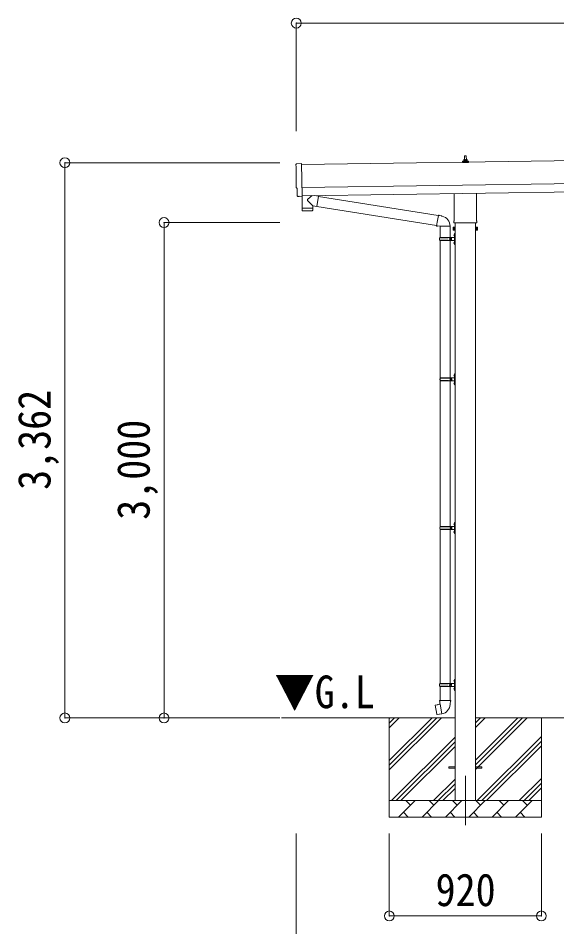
# Model space of a CAD drawing. Units: millimetres at full size, sheet at 1:60. Extents: x -16864 to 16864, y -11640 to 11640.
# Drawn here: x -815 to 2444, y -8329 to -2826 of the extents above; entities that cross this region are included whole.
import ezdxf
from ezdxf.enums import TextEntityAlignment as Align

# ---------------------------------------------------------------- set-up
doc = ezdxf.new("R2010")
doc.units = ezdxf.units.MM
doc.header["$LTSCALE"] = 60
doc.header["$PDMODE"] = 32
doc.header["$PDSIZE"] = 60
doc.linetypes.add('CHAIN1', pattern=[8, 5, -1, 1, -1])
for name, color, linetype, lineweight in [('0-1_Defpoints', 7, 'CHAIN1', 9), ('0-2_TEXT1', 4, 'Continuous', 9), ('0-3_SHAPE', 7, 'Continuous', 9), ('0-7_PARTS2', 7, 'Continuous', 9), ('0-8_TABLE1', 6, 'Continuous', 9), ('0-9_DIM1', 7, 'Continuous', 9)]:
    doc.layers.add(name, color=color, linetype=linetype, lineweight=lineweight)
doc.styles.add('ＭＳ ゴシック', font='')
doc.styles.get('ＭＳ ゴシック').set_extended_font_data('MS Gothic')

msp = doc.modelspace()

# ---------------------------------------------------------------- linework, layer by layer
at = {"layer": '0-1_Defpoints'}
msp.add_line((1890.83, -7413.9), (1890.83, -7762.9), dxfattribs=at)
at = {"layer": '0-2_TEXT1'}
for p, q in [((6530.9, -3631.21), (900.44, -3711.64)), ((1881.14, -3688.85), (1881.14, -3684.64)), ((1882.14, -3684.64), (1900.14, -3684.64)), ((1885.14, -3684.64), (1885.87, -3661.12)), ((1886.87, -3660.14), (1895.41, -3660.14)), ((1896.41, -3661.12), (1897.14, -3684.64)), ((1901.14, -3688.85), (1901.14, -3684.64)), ((1872.89, -3700.14), (1872.89, -3692.43)), ((1909.39, -3700.14), (1872.89, -3700.14)), ((1873.27, -3691.64), (1909.01, -3691.64)), ((1873.65, -3691.46), (1880.38, -3689.83)), ((1880.76, -3689.64), (1901.52, -3689.64)), ((1908.63, -3691.46), (1901.9, -3689.83)), ((1909.39, -3700.14), (1909.39, -3692.43)), ((902.44, -3851.63), (6532.9, -3771.19)), ((903.15, -3901.62), (6533.62, -3821.19)), ((883.57, -3905.67), (876.65, -3905.41)), ((1822.53, -4054.13), (1822.53, -3888.49)), ((1959.13, -3886.54), (1959.13, -4054.13)), ((1820.83, -4062.9), (1820.83, -4057.4)), ((1958.77, -4066.4), (1822.9, -4066.4)), ((1828.33, -4066.4), (1828.33, -7563.9)), ((1953.33, -7563.9), (1953.33, -4066.4)), ((1960.83, -4057.4), (1960.83, -4062.9)), ((1816.83, -4092.4), (1817.59, -4091.08)), ((1816.83, -4092.4), (1816.83, -4109.4)), ((1816.83, -4109.4), (1817.59, -4110.71)), ((1823.83, -4095.99), (1817.59, -4095.99)), ((1823.83, -4105.81), (1817.59, -4105.81)), ((1823.83, -4110.71), (1817.59, -4110.71)), ((1826.33, -4110.1), (1823.83, -4110.1)), ((1955.33, -4110.1), (1957.83, -4110.1)), ((1957.83, -4095.99), (1964.07, -4095.99)), ((1957.83, -4105.81), (1964.07, -4105.81)), ((1957.83, -4110.71), (1964.07, -4110.71)), ((1964.83, -4092.4), (1964.07, -4091.08)), ((1964.83, -4109.4), (1964.07, -4110.71)), ((1964.83, -4092.4), (1964.83, -4109.4)), ((1790.83, -7359.4), (1828.33, -7359.4)), ((1790.83, -7368.4), (1790.83, -7359.4)), ((1790.83, -7359.4), (1828.33, -7359.4)), ((1790.83, -7368.4), (1790.83, -7359.4)), ((1790.83, -7368.4), (1828.33, -7368.4)), ((1790.83, -7368.4), (1828.33, -7368.4)), ((1953.33, -7359.4), (1990.83, -7359.4)), ((1953.33, -7359.4), (1990.83, -7359.4)), ((1953.33, -7368.4), (1990.83, -7368.4)), ((1953.33, -7368.4), (1990.83, -7368.4)), ((1990.83, -7368.4), (1990.83, -7359.4)), ((1990.83, -7368.4), (1990.83, -7359.4))]:
    msp.add_line(p, q, dxfattribs=at)
for points in [[(868.82, -3708.66), (900.36, -3706.55), (903.19, -3904.39)], [(873.77, -3902.46), (873.1, -3855.43), (872.5, -3855.44)], [(884.31, -3905.39), (884.97, -3904.75), (903.2, -3905.39)], [(1823.83, -4110.71), (1823.83, -4091.08), (1817.59, -4091.08)], [(1823.83, -4110.1), (1823.83, -4091.7), (1826.33, -4091.7)], [(1957.83, -4110.1), (1957.83, -4091.7), (1955.33, -4091.7)], [(1957.83, -4110.71), (1957.83, -4091.08), (1964.07, -4091.08)]]:
    msp.add_lwpolyline(points, dxfattribs=at)
for points in [[(1826.33, -4111.4), (1826.33, -4090.4), (1828.33, -4090.4), (1828.33, -4111.4)], [(1955.33, -4111.4), (1955.33, -4090.4), (1953.33, -4090.4), (1953.33, -4111.4)]]:
    msp.add_lwpolyline(points, close=True, dxfattribs=at)
for centre, radius, start, end in [((1885.23, -3685.27), 4.13, 90, 171.17633), ((1882.14, -3685.64), 1, 90, 180), ((1886.87, -3661.14), 1, 90, 178.60509), ((1894.47, -3684.64), 4.83, 133.60282, 180), ((1887.81, -3684.64), 4.83, 0, 46.39718), ((1895.41, -3661.14), 1, 1.39491, 90), ((1897.05, -3685.27), 4.13, 8.82367, 90), ((1900.14, -3685.64), 1, 0, 90), ((1873.89, -3692.43), 1, 103.62699, 180), ((1880.14, -3688.85), 1, 283.62699, 0), ((1902.14, -3688.85), 1, 180, 256.37301), ((1908.39, -3692.43), 1, 0, 76.37301), ((1824.83, -4057.4), 4, 125.09963, 180), ((1824.83, -4062.9), 4, 180, 194.47751), ((1824.83, -4062.9), 4, 194.47751, 241.04498), ((1956.83, -4062.9), 4, 298.95502, 345.52249), ((1956.83, -4057.4), 4, 0, 54.90037), ((1956.83, -4062.9), 4, 345.52249, 0), ((1833.07, -4100.9), 16.24, 162.41205, 197.58795), ((1821.18, -4093.54), 4.34, 145.61575, 214.38425), ((1821.18, -4108.26), 4.34, 145.61575, 214.38425), ((1948.59, -4100.9), 16.24, 342.41205, 17.58795), ((1960.49, -4093.54), 4.34, 325.61575, 34.38425), ((1960.49, -4108.26), 4.34, 325.61575, 34.38425)]:
    msp.add_arc(centre, radius, start, end, dxfattribs=at)
for centre, major_axis, ratio, start_param, end_param in [((869.02, -3711.65), (-3, -0.04), 0.99863, 4.7647489, 6.2979817), ((-3895.35, -3850.14), (4762.89, 68.04), 0.99863, 6.2686928, 6.2979817), ((872.43, -3851.04), (-4.41, -0.06), 0.99863, 6.2686928, 7.8539816), ((876.77, -3902.41), (-2.15, -2.1), 0.9974, 5.5252311, 7.0411395), ((883.61, -3904.67), (-0.717, -0.7), 0.9974, 0.7579542, 1.5707963)]:
    msp.add_ellipse(centre, major_axis=major_axis, ratio=ratio, start_param=start_param, end_param=end_param, dxfattribs=at)
at = {"layer": '0-3_SHAPE'}
for p, q in [((1828.33, -7063.9), (779.39, -7063.9)), ((1430.83, -7063.9), (1430.83, -7663.9)), ((1430.83, -7096.11), (1463.04, -7063.9)), ((1430.83, -7322.38), (1689.32, -7063.9)), ((1430.83, -7350.67), (1717.6, -7063.9)), ((1430.83, -7378.95), (1745.88, -7063.9)), ((1430.83, -7124.39), (1491.33, -7063.9)), ((1430.83, -7067.82), (1434.76, -7063.9)), ((4928.33, -7063.9), (1953.33, -7063.9)), ((1953.33, -7092.72), (1982.16, -7063.9)), ((1953.33, -7121.01), (2010.44, -7063.9)), ((1953.33, -7375.57), (2265, -7063.9)), ((1953.33, -7319), (2208.43, -7063.9)), ((1953.33, -7347.28), (2236.72, -7063.9)), ((2350.83, -7063.9), (2350.83, -7663.9)), ((1445.83, -7561.94), (1828.33, -7179.44)), ((1472.16, -7563.9), (1828.33, -7207.72)), ((1962.99, -7563.9), (2350.83, -7176.06)), ((1991.27, -7563.9), (2350.83, -7204.34)), ((1500.44, -7563.9), (1828.33, -7236.01)), ((2019.56, -7563.9), (2350.83, -7232.63)), ((1698.43, -7563.9), (1828.33, -7434)), ((1726.72, -7563.9), (1828.33, -7462.28)), ((2217.55, -7563.9), (2350.83, -7430.62)), ((2245.83, -7563.9), (2350.83, -7458.9)), ((1755, -7563.9), (1828.33, -7490.57)), ((2274.12, -7563.9), (2350.83, -7487.18)), ((1430.83, -7563.9), (2350.83, -7563.9)), ((1487.28, -7663.9), (1587.28, -7563.9)), ((1558.73, -7592.45), (1530.17, -7563.9)), ((1628.7, -7663.9), (1728.7, -7563.9)), ((1700.15, -7592.45), (1671.59, -7563.9)), ((1770.12, -7663.9), (1870.12, -7563.9)), ((1841.57, -7592.45), (1813.02, -7563.9)), ((1911.54, -7663.9), (2011.54, -7563.9)), ((1982.99, -7592.45), (1954.44, -7563.9)), ((2052.97, -7663.9), (2152.97, -7563.9)), ((2124.41, -7592.45), (2095.86, -7563.9)), ((2194.39, -7663.9), (2294.39, -7563.9)), ((2265.83, -7592.45), (2237.28, -7563.9)), ((1515.83, -7635.35), (1544.39, -7663.9)), ((1657.25, -7635.35), (1685.81, -7663.9)), ((1798.68, -7635.35), (1827.23, -7663.9)), ((1940.1, -7635.35), (1968.65, -7663.9)), ((2081.52, -7635.35), (2110.07, -7663.9)), ((2222.94, -7635.35), (2251.49, -7663.9)), ((2350.83, -7663.9), (1430.83, -7663.9))]:
    msp.add_line(p, q, dxfattribs=at)
at = {"layer": '0-8_TABLE1'}
for p, q in [((867.83, -2856.26), (867.83, -3510.59)), ((12216.83, -2856.26), (867.83, -2856.26)), ((-532.17, -3701.61), (768.53, -3701.61)), ((-532.17, -3701.61), (-532.17, -7063.9)), ((67.83, -4063.9), (768.53, -4063.9)), ((67.83, -4063.9), (67.83, -7063.9)), ((-532.17, -7063.9), (768.53, -7063.9)), ((867.53, -8964.9), (867.53, -7762.9)), ((1430.83, -8262.9), (1430.83, -7762.9)), ((2350.83, -8262.9), (2350.83, -7762.9)), ((1430.83, -8262.9), (2350.83, -8262.9))]:
    msp.add_line(p, q, dxfattribs=at)
for p in [(867.83, -2856.26), (867.83, -2856.26), (-532.17, -3701.61), (67.83, -4063.9), (-532.17, -7063.9), (67.83, -7063.9), (1430.83, -8262.9), (2350.83, -8262.9)]:
    msp.add_point(p, dxfattribs=at)
at = {"layer": '0-9_DIM1'}
for p, q in [((903.19, -3904.39), (903.2, -3905.39)), ((964.59, -3900.74), (936.95, -3923.25)), ((1002.22, -3904.75), (976.38, -3900.57)), ((1002.22, -3904.75), (992.05, -3967.64)), ((1001.92, -3906.58), (1727.27, -4022.07)), ((967.64, -3963.69), (936.77, -3930.58)), ((903.84, -3977.62), (904.25, -3990.67)), ((964.83, -3992.75), (907.29, -3993.57)), ((908.32, -3976.55), (908.35, -3977.55)), ((963.31, -3975.77), (963.31, -3976.77)), ((967.64, -3963.69), (992.05, -3967.64)), ((967.64, -3963.69), (967.81, -3975.7)), ((992.35, -3965.82), (1716.85, -4081.17)), ((1716.53, -4082.99), (1722.06, -4051.62)), ((1727.59, -4020.25), (1722.06, -4051.62)), ((1727.59, -4020.25), (1728.73, -4018.27)), ((1728.73, -4018.27), (1732.3, -4018.9)), ((1732.3, -4018.9), (1732.71, -4021.25)), ((1747.23, -4024.07), (1748.91, -4025.7)), ((1748.91, -4025.7), (1751.03, -4026.15)), ((1716.53, -4082.99), (1716.93, -4085.24)), ((1716.53, -4082.99), (1721.68, -4083.8)), ((1716.93, -4085.24), (1720.49, -4085.87)), ((1720.49, -4085.87), (1721.68, -4083.8)), ((1721.68, -4083.8), (1736.29, -4086.11)), ((1736.29, -4086.11), (1738.49, -4085.13)), ((1798.79, -4085.53), (1737.6, -4085.53)), ((1738.33, -4085.53), (1738.33, -4154.82)), ((1798.33, -4085.53), (1798.33, -4154.82)), ((1735.33, -4156.82), (1785.67, -4156.82)), ((1735.33, -4170.82), (1785.67, -4170.82)), ((1736.33, -4154.82), (1822.33, -4154.82)), ((1736.33, -4154.82), (1736.33, -4156.82)), ((1736.33, -4172.82), (1736.33, -4170.82)), ((1736.33, -4172.82), (1822.33, -4172.82)), ((1738.33, -4172.82), (1738.33, -5904.9)), ((1795.33, -4154.82), (1795.33, -4159.32)), ((1795.33, -4159.32), (1797.33, -4159.32)), ((1795.33, -4172.82), (1795.33, -4168.32)), ((1795.33, -4168.32), (1797.33, -4168.32)), ((1797.33, -4159.32), (1797.33, -4163.82)), ((1797.33, -4168.32), (1797.33, -4163.82)), ((1798.33, -4172.82), (1798.33, -5904.9)), ((1803.33, -4154.82), (1803.33, -4163.82)), ((1803.33, -4159.32), (1806.33, -4159.32)), ((1803.33, -4172.82), (1803.33, -4163.82)), ((1803.33, -4168.32), (1806.33, -4168.32)), ((1806.33, -4159.32), (1806.33, -4163.82)), ((1806.33, -4168.32), (1806.33, -4163.82)), ((1822.03, -4137.67), (1824.08, -4138.67)), ((1823.3, -4135.67), (1823.93, -4135.67)), ((1823.3, -4135.67), (1823.3, -4143.97)), ((1823.3, -4143.97), (1823.93, -4143.97)), ((1823.93, -4135.67), (1823.93, -4143.97)), ((1823.93, -4135.67), (1824.33, -4136.07)), ((1823.93, -4143.97), (1824.33, -4143.57)), ((1824.08, -4138.67), (1824.69, -4139.82)), ((1824.33, -4131.82), (1827.33, -4130.32)), ((1824.33, -4131.82), (1824.33, -4163.82)), ((1824.33, -4136.07), (1824.33, -4143.57)), ((1824.33, -4195.82), (1824.33, -4163.82)), ((1827.33, -4130.32), (1827.33, -4163.82)), ((1827.33, -4130.32), (1828.33, -4130.32)), ((1827.33, -4197.32), (1827.33, -4163.82)), ((1828.33, -4130.32), (1828.33, -4163.82)), ((1828.33, -4197.32), (1828.33, -4163.82)), ((1822.03, -4185.67), (1824.08, -4186.67)), ((1823.3, -4183.67), (1823.93, -4183.67)), ((1823.3, -4183.67), (1823.3, -4191.97)), ((1823.3, -4191.97), (1823.93, -4191.97)), ((1823.93, -4183.67), (1823.93, -4191.97)), ((1823.93, -4183.67), (1824.33, -4184.07)), ((1823.93, -4191.97), (1824.33, -4191.57)), ((1824.08, -4186.67), (1824.69, -4187.82)), ((1824.33, -4184.07), (1824.33, -4191.57)), ((1824.33, -4195.82), (1827.33, -4197.32)), ((1827.33, -4197.32), (1828.33, -4197.32)), ((1737.83, -5006.9), (1788.17, -5006.9)), ((1738.83, -5004.9), (1738.83, -5006.9)), ((1738.83, -5004.9), (1822.33, -5004.9)), ((1797.83, -5004.9), (1797.83, -5009.4)), ((1805.83, -5004.9), (1805.83, -5013.9)), ((1822.03, -4987.75), (1824.08, -4988.75)), ((1823.3, -4985.75), (1823.93, -4985.75)), ((1823.3, -4985.75), (1823.3, -4994.05)), ((1823.3, -4994.05), (1823.93, -4994.05)), ((1823.93, -4985.75), (1823.93, -4994.05)), ((1823.93, -4985.75), (1824.33, -4986.15)), ((1823.93, -4994.05), (1824.33, -4993.65)), ((1824.08, -4988.75), (1824.69, -4989.9)), ((1824.33, -4981.9), (1827.33, -4980.4)), ((1824.33, -4981.9), (1824.33, -5013.9)), ((1824.33, -4986.15), (1824.33, -4993.65)), ((1827.33, -4980.4), (1827.33, -5013.9)), ((1827.33, -4980.4), (1828.33, -4980.4)), ((1828.33, -4980.4), (1828.33, -5013.9)), ((1737.83, -5020.9), (1788.17, -5020.9)), ((1738.83, -5022.9), (1738.83, -5020.9)), ((1738.83, -5022.9), (1822.33, -5022.9)), ((1797.83, -5009.4), (1799.83, -5009.4)), ((1797.83, -5022.9), (1797.83, -5018.4)), ((1797.83, -5018.4), (1799.83, -5018.4)), ((1799.83, -5009.4), (1799.83, -5013.9)), ((1799.83, -5018.4), (1799.83, -5013.9)), ((1805.83, -5009.4), (1808.83, -5009.4)), ((1805.83, -5022.9), (1805.83, -5013.9)), ((1805.83, -5018.4), (1808.83, -5018.4)), ((1808.83, -5009.4), (1808.83, -5013.9)), ((1808.83, -5018.4), (1808.83, -5013.9)), ((1822.03, -5035.75), (1824.08, -5036.75)), ((1823.3, -5033.75), (1823.93, -5033.75)), ((1823.3, -5033.75), (1823.3, -5042.05)), ((1823.3, -5042.05), (1823.93, -5042.05)), ((1823.93, -5033.75), (1823.93, -5042.05)), ((1823.93, -5033.75), (1824.33, -5034.15)), ((1823.93, -5042.05), (1824.33, -5041.65)), ((1824.08, -5036.75), (1824.69, -5037.9)), ((1824.33, -5045.9), (1824.33, -5013.9)), ((1824.33, -5034.15), (1824.33, -5041.65)), ((1824.33, -5045.9), (1827.33, -5047.4)), ((1827.33, -5047.4), (1827.33, -5013.9)), ((1827.33, -5047.4), (1828.33, -5047.4)), ((1828.33, -5047.4), (1828.33, -5013.9)), ((1822.03, -5887.75), (1824.08, -5888.75)), ((1823.3, -5885.75), (1823.93, -5885.75)), ((1823.3, -5885.75), (1823.3, -5894.05)), ((1823.93, -5885.75), (1823.93, -5894.05)), ((1823.93, -5885.75), (1824.33, -5886.15)), ((1824.33, -5881.9), (1827.33, -5880.4)), ((1824.33, -5881.9), (1824.33, -5913.9)), ((1824.33, -5886.15), (1824.33, -5893.65)), ((1827.33, -5880.4), (1827.33, -5913.9)), ((1827.33, -5880.4), (1828.33, -5880.4)), ((1828.33, -5880.4), (1828.33, -5913.9)), ((1737.83, -5906.9), (1788.17, -5906.9)), ((1737.83, -5920.9), (1788.17, -5920.9)), ((1738.33, -5922.89), (1738.33, -6854.9)), ((1738.83, -5904.9), (1738.83, -5906.9)), ((1738.83, -5904.9), (1822.33, -5904.9)), ((1738.83, -5922.9), (1738.83, -5920.9)), ((1738.83, -5922.9), (1822.33, -5922.9)), ((1797.83, -5904.9), (1797.83, -5909.4)), ((1797.83, -5909.4), (1799.83, -5909.4)), ((1797.83, -5922.9), (1797.83, -5918.4)), ((1797.83, -5918.4), (1799.83, -5918.4)), ((1798.33, -5922.89), (1798.33, -6854.9)), ((1799.83, -5909.4), (1799.83, -5913.9)), ((1799.83, -5918.4), (1799.83, -5913.9)), ((1805.83, -5904.9), (1805.83, -5913.9)), ((1805.83, -5909.4), (1808.83, -5909.4)), ((1805.83, -5922.9), (1805.83, -5913.9)), ((1805.83, -5918.4), (1808.83, -5918.4)), ((1808.83, -5909.4), (1808.83, -5913.9)), ((1808.83, -5918.4), (1808.83, -5913.9)), ((1822.03, -5935.75), (1824.08, -5936.75)), ((1823.3, -5894.05), (1823.93, -5894.05)), ((1823.3, -5933.75), (1823.93, -5933.75)), ((1823.3, -5933.75), (1823.3, -5942.05)), ((1823.3, -5942.05), (1823.93, -5942.05)), ((1823.93, -5894.05), (1824.33, -5893.65)), ((1823.93, -5933.75), (1823.93, -5942.05)), ((1823.93, -5933.75), (1824.33, -5934.15)), ((1823.93, -5942.05), (1824.33, -5941.65)), ((1824.08, -5888.75), (1824.69, -5889.9)), ((1824.08, -5936.75), (1824.69, -5937.9)), ((1824.33, -5945.9), (1824.33, -5913.9)), ((1824.33, -5934.15), (1824.33, -5941.65)), ((1827.33, -5947.4), (1827.33, -5913.9)), ((1828.33, -5947.4), (1828.33, -5913.9)), ((1824.33, -5945.9), (1827.33, -5947.4)), ((1827.33, -5947.4), (1828.33, -5947.4)), ((1735.33, -6856.9), (1785.67, -6856.9)), ((1735.33, -6870.9), (1785.67, -6870.9)), ((1736.33, -6854.9), (1822.33, -6854.9)), ((1736.33, -6854.9), (1736.33, -6856.9)), ((1736.33, -6872.9), (1736.33, -6870.9)), ((1736.33, -6872.9), (1822.33, -6872.9)), ((1738.33, -6872.9), (1738.33, -6957.83)), ((1795.33, -6854.9), (1795.33, -6859.4)), ((1795.33, -6859.4), (1797.33, -6859.4)), ((1795.33, -6872.9), (1795.33, -6868.4)), ((1795.33, -6868.4), (1797.33, -6868.4)), ((1797.33, -6859.4), (1797.33, -6863.9)), ((1797.33, -6868.4), (1797.33, -6863.9)), ((1798.33, -6872.9), (1798.33, -6957.83)), ((1803.33, -6854.9), (1803.33, -6863.9)), ((1803.33, -6859.4), (1806.33, -6859.4)), ((1803.33, -6872.9), (1803.33, -6863.9)), ((1803.33, -6868.4), (1806.33, -6868.4)), ((1806.33, -6859.4), (1806.33, -6863.9)), ((1806.33, -6868.4), (1806.33, -6863.9)), ((1822.03, -6837.75), (1824.08, -6838.75)), ((1823.3, -6835.75), (1823.93, -6835.75)), ((1823.3, -6835.75), (1823.3, -6844.05)), ((1823.3, -6844.05), (1823.93, -6844.05)), ((1823.93, -6835.75), (1823.93, -6844.05)), ((1823.93, -6835.75), (1824.33, -6836.15)), ((1823.93, -6844.05), (1824.33, -6843.65)), ((1824.08, -6838.75), (1824.69, -6839.9)), ((1824.33, -6831.9), (1827.33, -6830.4)), ((1824.33, -6831.9), (1824.33, -6863.9)), ((1824.33, -6836.15), (1824.33, -6843.65)), ((1824.33, -6895.9), (1824.33, -6863.9)), ((1827.33, -6830.4), (1827.33, -6863.9)), ((1827.33, -6830.4), (1828.33, -6830.4)), ((1827.33, -6897.4), (1827.33, -6863.9)), ((1828.33, -6830.4), (1828.33, -6863.9)), ((1828.33, -6897.4), (1828.33, -6863.9)), ((1822.03, -6885.75), (1824.08, -6886.75)), ((1823.3, -6883.75), (1823.93, -6883.75)), ((1823.3, -6883.75), (1823.3, -6892.05)), ((1823.3, -6892.05), (1823.93, -6892.05)), ((1823.93, -6883.75), (1823.93, -6892.05)), ((1823.93, -6883.75), (1824.33, -6884.15)), ((1823.93, -6892.05), (1824.33, -6891.65)), ((1824.08, -6886.75), (1824.69, -6887.9)), ((1824.33, -6884.15), (1824.33, -6891.65)), ((1824.33, -6895.9), (1827.33, -6897.4)), ((1827.33, -6897.4), (1828.33, -6897.4)), ((1709.87, -6986.28), (1709.06, -6987.45)), ((1709.06, -6987.45), (1718.68, -7042.01)), ((1737.74, -6981.03), (1709.87, -6986.28)), ((1722.61, -6983.67), (1722.4, -6983.92)), ((1736.48, -6957.83), (1734.33, -6958.61)), ((1734.33, -6958.61), (1734.33, -6962.23)), ((1734.33, -6962.23), (1736.57, -6963.04)), ((1736.48, -6957.83), (1768.33, -6957.83)), ((1736.48, -6957.83), (1736.57, -6963.04)), ((1736.57, -6963.04), (1736.83, -6977.83)), ((1736.83, -6977.83), (1738.18, -6979.83)), ((1748.1, -7038.32), (1737.96, -6980.85)), ((1737.99, -6980.03), (1737.99, -6980.73)), ((1738.18, -6979.83), (1738.15, -6979.83)), ((1800.18, -6957.83), (1768.33, -6957.83)), ((1798.52, -6979.77), (1798.45, -6981.93)), ((1799.83, -6977.83), (1798.52, -6979.77)), ((1802.33, -6962.23), (1800.09, -6963.04)), ((1800.18, -6957.83), (1802.33, -6958.61)), ((1802.33, -6958.61), (1802.33, -6962.23)), ((1732.71, -7040.92), (1732.43, -7040.76)), ((1748.4, -7039.09), (1748.16, -7038.42))]:
    msp.add_line(p, q, dxfattribs=at)
for points in [[(902.8, -3905.38), (903.82, -3976.62), (967.81, -3975.7)], [(967.79, -3989.76), (967.83, -3976.7), (903.84, -3977.62)], [(1727.59, -4020.25), (1732.71, -4021.25), (1747.23, -4024.07)], [(1822.03, -4141.97), (1824.08, -4140.97), (1824.69, -4139.82)], [(1822.03, -4189.97), (1824.08, -4188.97), (1824.69, -4187.82)], [(1822.03, -4992.05), (1824.08, -4991.05), (1824.69, -4989.9)], [(1822.03, -5040.05), (1824.08, -5039.05), (1824.69, -5037.9)], [(1822.03, -5892.05), (1824.08, -5891.05), (1824.69, -5889.9)], [(1822.03, -5940.05), (1824.08, -5939.05), (1824.69, -5937.9)], [(1822.03, -6842.05), (1824.08, -6841.05), (1824.69, -6839.9)], [(1822.03, -6890.05), (1824.08, -6889.05), (1824.69, -6887.9)], [(1724.86, -6983.46), (1724.58, -6983.3), (1722.61, -6983.67)], [(1800.18, -6957.83), (1800.09, -6963.04), (1799.83, -6977.83)], [(1747.83, -7038.23), (1719.84, -7042.83), (1718.68, -7042.01)], [(1734.89, -7040.36), (1734.68, -7040.59), (1732.71, -7040.92)]]:
    msp.add_lwpolyline(points, dxfattribs=at)
for centre, radius, start, end in [((940.26, -3927), 5, 131.47396, 225.79244), ((907.25, -3990.57), 3, 181.81845, 270.86677), ((964.79, -3989.75), 3, 270.81845, 359.81845), ((1738.49, -4085.13), 60.3, 359.62495, 78), ((1784.08, -4163.82), 49.25, 171.82876, 180.00002), ((1784.08, -4163.82), 49.25, 180.00002, 188.17127), ((1785.67, -4154.82), 2, 270, 359.99998), ((1785.67, -4172.82), 2, 0.00005, 90.00004), ((1827.63, -4139.82), 6, 136.21765, 223.78235), ((1822.33, -4152.82), 2, 270, 359.99998), ((1822.33, -4174.82), 2, 0.00005, 90.00004), ((1827.63, -4187.82), 6, 136.21765, 223.78235), ((1786.58, -5013.9), 49.25, 171.82876, 180.00002), ((1788.17, -5004.9), 2, 270, 359.99998), ((1827.63, -4989.9), 6, 136.21765, 223.78235), ((1822.33, -5002.9), 2, 270, 359.99998), ((1786.58, -5013.9), 49.25, 180.00002, 188.17127), ((1788.17, -5022.9), 2, 0.00005, 90.00004), ((1827.63, -5037.9), 6, 136.21765, 223.78235), ((1822.33, -5024.9), 2, 0.00005, 90.00004), ((1827.63, -5889.9), 6, 136.21765, 223.78235), ((1786.58, -5913.9), 49.25, 171.82876, 180.00002), ((1786.58, -5913.9), 49.25, 180.00002, 188.17127), ((1788.17, -5904.9), 2, 270, 359.99998), ((1788.17, -5922.9), 2, 0.00005, 90.00004), ((1827.63, -5937.9), 6, 136.21765, 223.78235), ((1822.33, -5902.9), 2, 270, 359.99998), ((1822.33, -5924.9), 2, 0.00005, 90.00004), ((1784.08, -6863.9), 49.25, 171.82876, 180.00002), ((1784.08, -6863.9), 49.25, 180.00002, 188.17127), ((1785.67, -6854.9), 2, 270, 359.99998), ((1785.67, -6872.9), 2, 0.00005, 90.00004), ((1827.63, -6839.9), 6, 136.21765, 223.78235), ((1822.33, -6852.9), 2, 270, 359.99998), ((1822.33, -6874.9), 2, 0.00005, 90.00004), ((1827.63, -6887.9), 6, 136.21765, 223.78235), ((1737.69, -6980.73), 0.3, 280.66842, 0), ((1738.19, -6980.03), 0.2, 100, 180), ((1738.18, -6979.83), 60.3, 279.96938, 358), ((1747.88, -7038.53), 0.3, 20, 99.33158), ((1748.59, -7039.02), 0.2, 200, 279.96938)]:
    msp.add_arc(centre, radius, start, end, dxfattribs=at)

# ---------------------------------------------------------------- texts
at = {"layer": '0-7_PARTS2', "style": 'ＭＳ ゴシック', "width": 0.9}
msp.add_text('▼G.L', height=197.9, dxfattribs=at).set_placement((736.66, -7064.18), align=Align.BOTTOM_LEFT)
at = {"layer": '0-8_TABLE1', "color": 7, "style": 'ＭＳ ゴシック', "width": 0.9}
for s, p in [('3,362', (-559.67, -5682.75)), ('3,000', (40.33, -5863.9))]:
    msp.add_text(s, height=197.9, rotation=90, dxfattribs=at).set_placement(p, align=Align.BOTTOM_LEFT)
msp.add_text('920', height=197.9, dxfattribs=at).set_placement((1710.83, -8262.9), align=Align.BOTTOM_LEFT)

doc.saveas('drawing.dxf')
